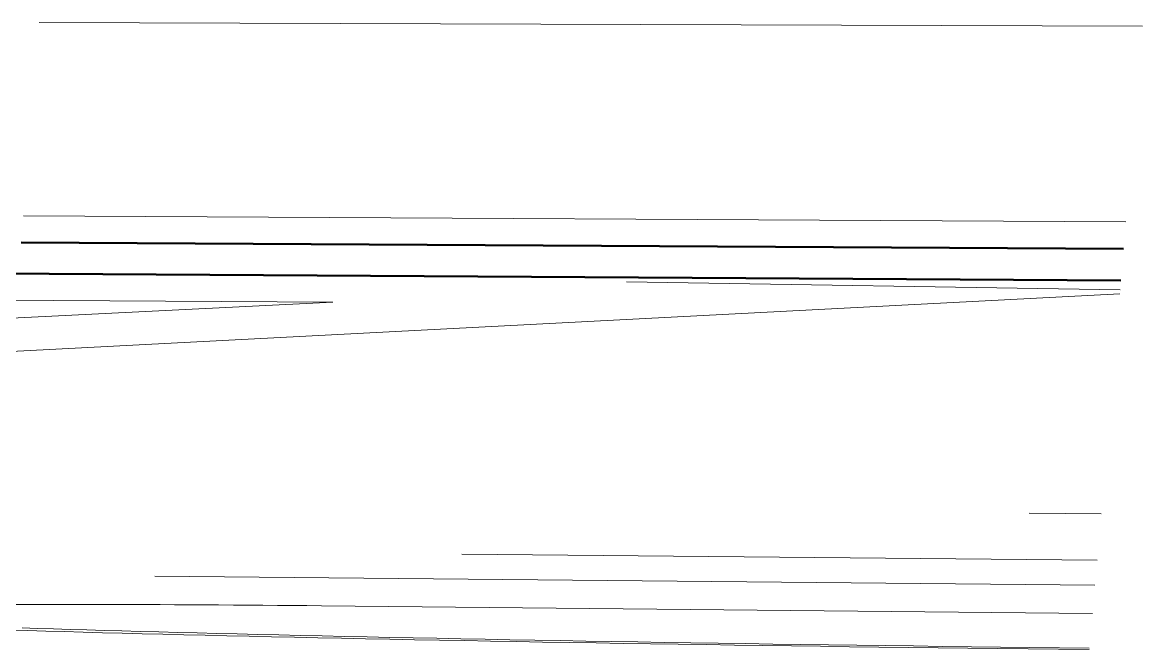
# Model space of a CAD drawing. Header units: inches. Extents: x 30681 to 92461, y -36095 to 66.
# Drawn here: x 92447.10768 to 92447.13679, y 65.97632 to 65.99261 of the extents above; entities that cross this region are included whole.
import ezdxf

# ---------------------------------------------------------------- set-up
doc = ezdxf.new("R2010")
doc.units = ezdxf.units.IN
doc.header["$MEASUREMENT"] = 0
doc.linetypes.add('Center 1_4_', pattern=[0.53125, 0.25, -0.09375, 0.09375, -0.09375])
doc.linetypes.add('Hidden', pattern=[0.28125, 0.1875, -0.09375])
for name, color, linetype, lineweight in [('A-FLOR-OTLN', 90, 'Continuous', 9), ('A-PROP-SBCK', 71, 'Hidden', 50), ('C-TOPO', 7, 'Continuous', 9), ('Conc', 7, 'Continuous', 9), ('EOP-PR', 4, 'Continuous', 9), ('PAINT', 190, 'Continuous', 9), ('PROP', 3, 'Center 1_4_', 9)]:
    doc.layers.add(name, color=color, linetype=linetype, lineweight=lineweight)

msp = doc.modelspace()

# ---------------------------------------------------------------- linework, layer by layer
at = {"layer": 'A-FLOR-OTLN'}
msp.add_line((92447.123376, 65.985868), (92447.13621, 65.98566), dxfattribs=at)
at = {"layer": 'A-PROP-SBCK', "linetype": 'Continuous'}
for p, q in [((92447.10765, 65.986892), (92447.1363, 65.986725)), ((92447.106911, 65.986082), (92447.13623, 65.985901))]:
    msp.add_line(p, q, dxfattribs=at)
at = {"layer": 'C-TOPO'}
msp.add_line((92447.136793, 65.992511), (92447.108112, 65.992605), dxfattribs=at)
at = {"layer": 'Conc'}
for p, q in [((92447.136201, 65.985556), (92446.978972, 65.977378)), ((92447.115746, 65.985338), (92447.093783, 65.985481)), ((92447.013031, 65.980287), (92447.115746, 65.985338))]:
    msp.add_line(p, q, dxfattribs=at)
at = {"layer": 'EOP-PR'}
msp.add_line((92447.135493, 65.977253), (92447.11545, 65.977453), dxfattribs=at)
for points in [[(92447.11545, 65.977453, 0), (92447.115072, 65.977457, 0), (92447.114692, 65.97746, 0), (92447.114311, 65.977464, 0), (92447.113928, 65.977467, 0), (92447.113545, 65.97747, 0), (92447.113162, 65.977472, 0), (92447.112779, 65.977475, 0), (92447.112397, 65.977477, 0), (92447.112016, 65.977479, 0), (92447.111636, 65.977481, 0), (92447.111259, 65.977483, 0), (92447.110884, 65.977484, 0), (92447.110512, 65.977485, 0), (92447.110143, 65.977486, 0), (92447.109778, 65.977487, 0), (92447.109417, 65.977487, 0), (92447.109061, 65.977488, 0), (92447.10871, 65.977488, 0), (92447.108364, 65.977488, 0), (92447.108023, 65.977487, 0), (92447.107689, 65.977487, 0), (92447.107362, 65.977486, 0)], [(92447.107362, 65.976822, 0), (92447.107819, 65.976808, 0), (92447.108287, 65.976794, 0), (92447.108767, 65.976781, 0), (92447.109257, 65.976767, 0), (92447.109759, 65.976754, 0), (92447.110272, 65.976741, 0), (92447.110796, 65.976727, 0), (92447.11133, 65.976714, 0), (92447.111875, 65.976701, 0), (92447.11243, 65.976687, 0), (92447.112995, 65.976674, 0), (92447.113571, 65.976661, 0), (92447.114156, 65.976648, 0), (92447.114751, 65.976635, 0), (92447.115356, 65.976623, 0), (92447.11597, 65.97661, 0), (92447.116594, 65.976597, 0), (92447.117226, 65.976585, 0), (92447.117867, 65.976572, 0), (92447.118517, 65.97656, 0), (92447.119176, 65.976548, 0), (92447.119843, 65.976536, 0), (92447.120518, 65.976524, 0), (92447.1212, 65.976512, 0), (92447.121891, 65.9765, 0), (92447.122589, 65.976489, 0), (92447.123295, 65.976477, 0), (92447.124007, 65.976466, 0), (92447.124727, 65.976455, 0), (92447.125453, 65.976444, 0), (92447.126186, 65.976433, 0), (92447.126925, 65.976422, 0), (92447.12767, 65.976412, 0), (92447.128421, 65.976401, 0), (92447.129177, 65.976391, 0), (92447.129939, 65.976381, 0), (92447.130706, 65.976371, 0), (92447.131477, 65.976362, 0), (92447.132254, 65.976352, 0), (92447.133035, 65.976343, 0), (92447.13382, 65.976333, 0), (92447.134608, 65.976324, 0), (92447.135401, 65.976316, 0)], [(92447.107674, 65.97688, 0), (92447.108076, 65.976866, 0), (92447.108491, 65.976853, 0), (92447.108918, 65.97684, 0), (92447.109356, 65.976826, 0), (92447.109805, 65.976813, 0), (92447.110266, 65.9768, 0), (92447.110738, 65.976787, 0), (92447.111222, 65.976773, 0), (92447.111716, 65.97676, 0), (92447.112221, 65.976747, 0), (92447.112737, 65.976734, 0), (92447.113264, 65.976721, 0), (92447.113801, 65.976708, 0), (92447.114348, 65.976696, 0), (92447.114905, 65.976683, 0), (92447.115473, 65.97667, 0), (92447.11605, 65.976658, 0), (92447.116637, 65.976645, 0), (92447.117233, 65.976633, 0), (92447.117838, 65.97662, 0), (92447.118453, 65.976608, 0), (92447.119076, 65.976596, 0), (92447.119708, 65.976584, 0), (92447.120349, 65.976572, 0), (92447.120998, 65.97656, 0), (92447.121655, 65.976549, 0), (92447.122321, 65.976537, 0), (92447.122993, 65.976526, 0), (92447.123674, 65.976515, 0), (92447.124361, 65.976503, 0), (92447.125056, 65.976492, 0), (92447.125758, 65.976482, 0), (92447.126466, 65.976471, 0), (92447.127181, 65.97646, 0), (92447.127902, 65.97645, 0), (92447.128629, 65.97644, 0), (92447.129362, 65.97643, 0), (92447.1301, 65.97642, 0), (92447.130843, 65.97641, 0), (92447.131592, 65.9764, 0), (92447.132345, 65.976391, 0), (92447.133103, 65.976382, 0), (92447.133865, 65.976373, 0), (92447.134632, 65.976364, 0), (92447.135402, 65.976355, 0)]]:
    msp.add_polyline3d(points, dxfattribs=at)
at = {"layer": 'PAINT'}
for p, q in [((92447.135714, 65.979839), (92447.133847, 65.979856)), ((92447.135611, 65.97864), (92447.119098, 65.978795)), ((92447.135556, 65.977985), (92447.111125, 65.978221))]:
    msp.add_line(p, q, dxfattribs=at)
at = {"layer": 'PROP', "linetype": 'Continuous'}
msp.add_line((92447.107706, 65.98758), (92447.13636, 65.987422), dxfattribs=at)

doc.saveas('drawing.dxf')
